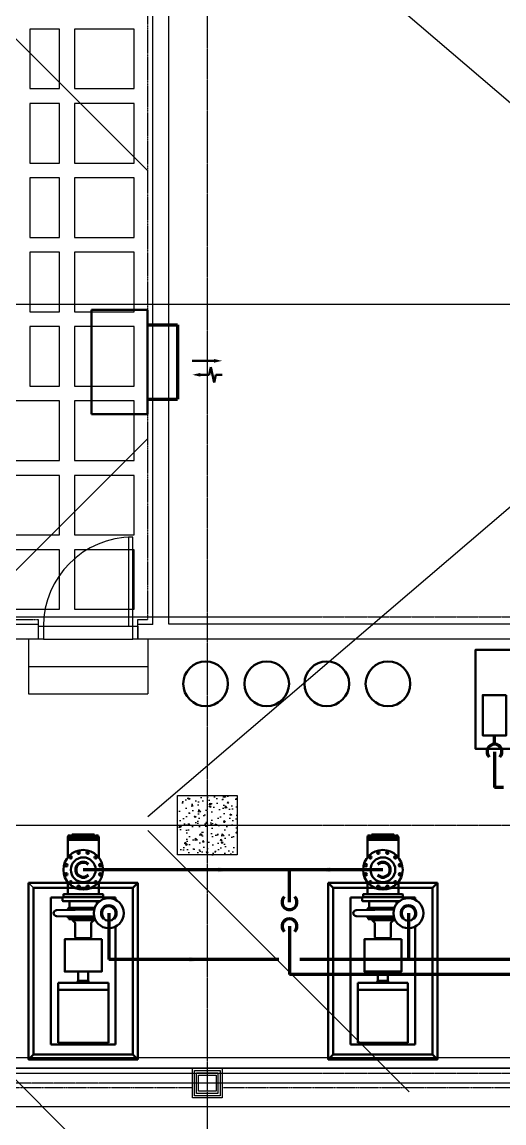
# Model space of a CAD drawing. Header units: inches. Extents: x 2704 to 6134, y 5265 to 7121.
# Drawn here: x 4524.3 to 4718.6, y 5669.9 to 6114 of the extents above; entities that cross this region are included whole.
import ezdxf

# ---------------------------------------------------------------- set-up
doc = ezdxf.new("R2010")
doc.units = ezdxf.units.IN
doc.header["$MEASUREMENT"] = 0
doc.linetypes.add('CENTER2', pattern=[1.125, 0.75, -0.125, 0.125, -0.125])
doc.linetypes.add('HIDDEN2', pattern=[0.1875, 0.125, -0.0625])
doc.layers.get('0').update_dxf_attribs({"linetype": 'CONTINUOUS'})
for name, color, linetype in [('A_0_BLDGRD', 66, 'CENTER2'), ('A_1-9_COL', 7, 'CONTINUOUS'), ('A_1-9_CW_H', 6, 'CONTINUOUS'), ('A_9_DR_PLN', 1, 'CONTINUOUS'), ('A_9_SCREEN WALL', 32, 'CONTINUOUS'), ('A_9_WALL', 31, 'CONTINUOUS'), ('A_MS_FINE', 1, 'CONTINUOUS'), ('A_MS_PAVERS', 1, 'CONTINUOUS'), ('A_MS_SLOPE_H', 3, 'CONTINUOUS'), ('A_MS_SLOPE_V', 1, 'CONTINUOUS'), ('columns', 2, 'CONTINUOUS')]:
    doc.layers.add(name, color=color, linetype=linetype)
for name, color, linetype, lineweight in [('M-Hvac-Eqpm', 34, 'CONTINUOUS', 50), ('M-Hvac-Retn', 30, 'CONTINUOUS', 70), ('M-Refg-Pipe', 9, 'CONTINUOUS', 70)]:
    doc.layers.add(name, color=color, linetype=linetype, lineweight=lineweight)

# ---------------------------------------------------------------- blocks, each defined once
blk = doc.blocks.new('COL_1-9_24X24')
at = {"layer": 'A_1-9_CW_H'}
h = blk.add_hatch(dxfattribs=at)
h.set_pattern_fill('AR-CONC,_I', color=256, style=2)
h.set_pattern_definition([(130, (6180, -6718.462), (-7.172602, -0.6275213), [0.75, -8.25]), (185, (6180, -6718.462), (1.3875133, 7.5219213), [0.6, -6.6]), (79.5486, (6179.402, -6718.5144), (-5.785094, 6.8943954), [0.637402, -7.011421]), (133.8158, (6180, -6716.462), (-10.6724105, -1.65519), [1.125, -12.375]), (83.3644, (6179.111, -6716.6), (-9.346627, 9.741179), [0.956103, -10.51713]), (188.8158, (6180, -6716.462), (-9.34662, 9.741186), [0.9, -9.9]), (159, (6179, -6716.962), (-5.9690705, -4.026189), [0.75, -8.25]), (214, (6179, -6716.962), (-2.4331533, 7.2515005), [0.6, -6.6]), (108.5486, (6178.5026, -6717.2976), (-8.4022263, 3.225305), [0.637402, -7.011421]), (142.5, (6180, -6718.462), (-0.12159855, 3.32893854), [0, -6.52, 0, -6.7, 0, -6.625]), (172.5, (6180, -6718.462), (-2.6306954, 3.9441171), [0, -3.82, 0, -6.37, 0, -2.525]), (212.5, (6182.23, -6718.462), (-5.3382244, -0.2255487), [0, -2.5, 0, -7.8, 0, -10.35]), (222.5, (6183.23, -6718.462), (-5.8318617, 1.0010498), [0, -3.25, 0, -5.18, 0, -7.35])])
h.paths.add_polyline_path([(12, -12), (-12, -12), (-12, 12), (12, 12)])
at = {"layer": 'A_1-9_COL'}
blk.add_lwpolyline([(12, -12), (-12, -12), (-12, 12), (12, 12)], close=True, dxfattribs=at)
blk = doc.blocks.new('ARROWR')
for p, q in [((0.281, 0), (0.135, 0)), ((0.281, 0), (0.31, -0.129)), ((0.367, 0.129), (0.31, -0.129)), ((0.396, 0), (0.367, 0.129)), ((0.5, 0), (0.396, 0))]:
    blk.add_line(p, q)
blk.add_solid([(0.135, 0.031), (0.135, -0.031), (0, 0)])
blk = doc.blocks.new('ARROWS')
blk.add_line((0, 0), (0.365, 0))
blk.add_solid([(0.365, 0.031), (0.365, -0.031), (0.5, 0)])
blk = doc.blocks.new('GDIMARR')
blk.add_solid([(-1, 0.167), (-1, -0.167), (0, 0)])

msp = doc.modelspace()

# ---------------------------------------------------------------- linework, layer by layer
msp.add_line((4529, 5764.7683747), (4527, 5766.7683747))
at = {"layer": 'A_0_BLDGRD'}
for p, q in [((4599, 6670), (4599, 5330)), ((3155, 5874), (5683, 5874)), ((3155, 5790), (5683, 5790)), ((3155, 5690), (5711, 5690))]:
    msp.add_line(p, q, dxfattribs=at)
at = {"layer": 'A_9_DR_PLN'}
for points in [[(4569, 5906.25), (4567.25, 5906.25), (4567.25, 5870.25), (4569, 5870.25)], [(4533, 5865), (4531, 5865), (4531, 5870.25), (4533, 5870.25)], [(4571, 5865), (4569, 5865), (4569, 5870.25), (4571, 5870.25)]]:
    msp.add_lwpolyline(points, close=True, dxfattribs=at)
msp.add_arc((4569, 5870.25), 36, 90, 180, dxfattribs=at)
at = {"layer": 'A_9_SCREEN WALL', "linetype": 'HIDDEN2'}
for p, q in [((4531, 5871), (4531, 5873)), ((4571, 5871), (4571, 5873))]:
    msp.add_line(p, q, dxfattribs=at)
at = {"layer": 'A_9_SCREEN WALL', "color": 66, "linetype": 'CENTER2'}
msp.add_line((5692.2093789, 5686), (4233.8817138, 5686), dxfattribs=at)
at = {"layer": 'A_9_SCREEN WALL', "color": 2, "linetype": 'HIDDEN2'}
for p, q in [((4593, 5684.0029885), (4425, 5684.0029885)), ((4773, 5684.0029885), (4605, 5684.0029885))]:
    msp.add_line(p, q, dxfattribs=at)
at = {"layer": 'A_9_SCREEN WALL'}
msp.add_line((5049.25, 5676.375), (4491.5, 5676.375), dxfattribs=at)
at = {"layer": 'A_9_SCREEN WALL', "linetype": 'HIDDEN2'}
for points in [[(4571, 5873), (4575, 5873), (4575, 6252.5)], [(4483, 5695.0029885), (4483, 5873), (4531, 5873)]]:
    msp.add_lwpolyline(points, dxfattribs=at)
at = {"layer": 'A_9_SCREEN WALL'}
msp.add_lwpolyline([(5057.75, 5692.0029885), (4493, 5692.0029885)], dxfattribs=at)
at = {"layer": 'A_9_SCREEN WALL', "color": 2}
for points in [[(4593, 5692.0029885), (4605, 5692.0029885), (4605, 5679.9970115), (4593, 5679.9970115)], [(4593.8817138, 5691.0473235), (4604.2093789, 5691.0473235), (4604.2093789, 5680.8455662), (4593.8817138, 5680.8455662)]]:
    msp.add_lwpolyline(points, close=True, dxfattribs=at)
at = {"layer": 'A_9_WALL'}
for p, q in [((4577, 5871), (4577, 6252.5)), ((4583.53, 5871.125), (4583.53, 6128.875)), ((4531, 5871), (4485, 5871)), ((4531, 5865), (4531, 5871)), ((4577, 5871), (4571, 5871)), ((4571, 5865), (4571, 5871)), ((4759, 5871.125), (4583.53, 5871.125)), ((4531, 5865), (4491, 5865)), ((4759, 5865), (4571, 5865)), ((5049.25, 5696.1279885), (4491, 5696.1279885)), ((4485, 5692.0029885), (5055.75, 5692.0029885))]:
    msp.add_line(p, q, dxfattribs=at)
at = {"layer": 'A_MS_FINE', "color": 3}
for p, q in [((4533, 5870.25), (4569, 5870.25)), ((4533, 5865), (4569, 5865))]:
    msp.add_line(p, q, dxfattribs=at)
at = {"layer": 'A_MS_FINE'}
for p, q in [((4527, 5865), (4527, 5843)), ((4575, 5865), (4575, 5843)), ((4527, 5854), (4575, 5854)), ((4527, 5843), (4575, 5843))]:
    msp.add_line(p, q, dxfattribs=at)
at = {"layer": 'A_MS_PAVERS'}
for points in [[(4539.5, 6111.125), (4527.5, 6111.125), (4527.5, 6087.125), (4539.5, 6087.125)], [(4569.5, 6111.125), (4545.5, 6111.125), (4545.5, 6087.125), (4569.5, 6087.125)], [(4539.5, 6081.125), (4527.5, 6081.125), (4527.5, 6057.125), (4539.5, 6057.125)], [(4569.5, 6081.125), (4545.5, 6081.125), (4545.5, 6057.125), (4569.5, 6057.125)], [(4539.5, 6051.125), (4527.5, 6051.125), (4527.5, 6027.125), (4539.5, 6027.125)], [(4569.5, 6051.125), (4545.5, 6051.125), (4545.5, 6027.125), (4569.5, 6027.125)], [(4539.5, 6021.125), (4527.5, 6021.125), (4527.5, 5997.125), (4539.5, 5997.125)], [(4569.5, 6021.125), (4545.5, 6021.125), (4545.5, 5997.125), (4569.5, 5997.125)], [(4539.5, 5991.125), (4527.5, 5991.125), (4527.5, 5967.125), (4539.5, 5967.125)], [(4569.5, 5991.125), (4545.5, 5991.125), (4545.5, 5967.125), (4569.5, 5967.125)], [(4539.5, 5961.125), (4515.5, 5961.125), (4515.5, 5937.125), (4539.5, 5937.125)], [(4569.5, 5961.125), (4545.5, 5961.125), (4545.5, 5937.125), (4569.5, 5937.125)], [(4539.5, 5931.125), (4515.5, 5931.125), (4515.5, 5907.125), (4539.5, 5907.125)], [(4569.5, 5931.125), (4545.5, 5931.125), (4545.5, 5907.125), (4569.5, 5907.125)], [(4539.5, 5901.125), (4515.5, 5901.125), (4515.5, 5877.125), (4539.5, 5877.125)], [(4569.5, 5901.125), (4545.5, 5901.125), (4545.5, 5877.125), (4569.5, 5877.125)]]:
    msp.add_lwpolyline(points, close=True, dxfattribs=at)
at = {"layer": 'A_MS_SLOPE_H'}
for p, q in [((4575, 6000), (3142, 6000)), ((5687.5013528, 6000), (4575, 6000))]:
    msp.add_line(p, q, dxfattribs=at)
at = {"layer": 'A_MS_SLOPE_V'}
for p, q in [((4575, 6206.4524567), (4816.375, 6000)), ((4575, 6054), (4437, 6192)), ((4575, 5793.5475433), (4816.375, 6000)), ((4575, 5946), (4437, 5808)), ((4575, 5787.883588), (4680.383588, 5682.5)), ((4816.375, 5392.625), (4437, 5772))]:
    msp.add_line(p, q, dxfattribs=at)
at = {"layer": 'columns'}
for points in [[(4594.6086125, 5690.0823612), (4603.3171626, 5690.0823612), (4603.3171626, 5681.8263843), (4594.6086125, 5681.8263843)], [(4595.4903263, 5689.1266963), (4602.5265416, 5689.1266963), (4602.5265416, 5682.674939), (4595.4903263, 5682.674939)]]:
    msp.add_lwpolyline(points, close=True, dxfattribs=at)
at = {"layer": 'M-Hvac-Eqpm'}
for p, q in [((4574.857056, 5997.8622781), (4552.357056, 5997.8622781)), ((4552.357056, 5997.8622781), (4552.357056, 5955.8622781)), ((4574.857056, 5997.8622781), (4574.857056, 5955.8622781)), ((4574.857056, 5955.8622781), (4552.357056, 5955.8622781)), ((4542.7496365, 5777.0116659), (4542.7496365, 5785.3183748)), ((4555.2503635, 5784.8187081), (4542.7496365, 5784.8187081)), ((4542.7496365, 5784.0688273), (4555.2503635, 5784.0688273)), ((4542.9958548, 5785.5683748), (4542.9958548, 5785.8308747)), ((4555.0003635, 5785.5683748), (4542.9996365, 5785.5683748)), ((4543.0968911, 5785.8892081), (4543.7031089, 5785.8892081)), ((4543.1979274, 5785.5683748), (4543.1979274, 5785.8308747)), ((4543.6020726, 5785.5683748), (4543.6020726, 5785.8308747)), ((4543.8041452, 5785.5683748), (4543.8041452, 5785.8308747)), ((4544.5541667, 5786.0509015), (4544.5541667, 5786.2100414)), ((4544.6125, 5786.2683747), (4553.3291666, 5786.2683747)), ((4553.383641, 5786.2244433), (4553.3435685, 5786.2645158)), ((4553.3875, 5786.0509015), (4553.3875, 5786.2100414)), ((4554.1958548, 5785.5683748), (4554.1958548, 5785.8308747)), ((4554.9031089, 5785.8892081), (4554.2968911, 5785.8892081)), ((4554.3979274, 5785.5683748), (4554.3979274, 5785.8308747)), ((4554.8020726, 5785.5683748), (4554.8020726, 5785.8308747)), ((4555.0041452, 5785.5683748), (4555.0041452, 5785.8308747)), ((4555.2503635, 5777.0116659), (4555.2503635, 5785.3183748)), ((4663.5070964, 5777.0116659), (4663.5070964, 5785.3183748)), ((4676.0078233, 5784.8187081), (4663.5070964, 5784.8187081)), ((4663.5070964, 5784.0688273), (4676.0078233, 5784.0688273)), ((4663.7533147, 5785.5683748), (4663.7533147, 5785.8308747)), ((4675.7578233, 5785.5683748), (4663.7570964, 5785.5683748)), ((4663.854351, 5785.8892081), (4664.4605687, 5785.8892081)), ((4663.9553873, 5785.5683748), (4663.9553873, 5785.8308747)), ((4664.3595324, 5785.5683748), (4664.3595324, 5785.8308747)), ((4664.561605, 5785.5683748), (4664.561605, 5785.8308747)), ((4665.3116266, 5786.0509015), (4665.3116266, 5786.2100414)), ((4665.3699599, 5786.2683747), (4674.0866265, 5786.2683747)), ((4674.1411008, 5786.2244433), (4674.1010284, 5786.2645158)), ((4674.1449598, 5786.0509015), (4674.1449598, 5786.2100414)), ((4674.9533147, 5785.5683748), (4674.9533147, 5785.8308747)), ((4675.6605687, 5785.8892081), (4675.054351, 5785.8892081)), ((4675.1553873, 5785.5683748), (4675.1553873, 5785.8308747)), ((4675.5595324, 5785.5683748), (4675.5595324, 5785.8308747)), ((4675.761605, 5785.5683748), (4675.761605, 5785.8308747)), ((4676.0078233, 5777.0116659), (4676.0078233, 5785.3183748)), ((4542.7496365, 5762.4558747), (4542.7496365, 5767.0250836)), ((4555.2503635, 5762.4558747), (4555.2503635, 5767.0250836)), ((4663.5070964, 5762.4558747), (4663.5070964, 5767.0250836)), ((4676.0078233, 5762.4558747), (4676.0078233, 5767.0250836)), ((4536, 5760.7683747), (4536, 5701.5183747)), ((4536, 5760.7683747), (4540.625, 5760.7683747)), ((4557.375, 5761.0183747), (4540.625, 5761.0183747)), ((4540.625, 5761.0183747), (4540.625, 5759.6433747)), ((4541, 5761.0183747), (4541, 5762.0888747)), ((4557, 5761.0183747), (4541, 5761.0183747)), ((4556.883, 5762.2058747), (4541.117, 5762.2058747)), ((4557, 5761.0183747), (4557, 5762.0888747)), ((4557.375, 5761.0183747), (4557.375, 5760.2629374)), ((4557.375, 5760.7683747), (4562, 5760.7683747)), ((4562, 5760.7683747), (4562, 5759.952641)), ((4656.7574598, 5760.7683747), (4656.7574598, 5701.5183747)), ((4656.7574598, 5760.7683747), (4661.3824598, 5760.7683747)), ((4678.1324598, 5761.0183747), (4661.3824598, 5761.0183747)), ((4661.3824598, 5761.0183747), (4661.3824598, 5759.6433747)), ((4661.7574598, 5761.0183747), (4661.7574598, 5762.0888747)), ((4677.7574598, 5761.0183747), (4661.7574598, 5761.0183747)), ((4677.6404598, 5762.2058747), (4661.8744598, 5762.2058747)), ((4677.7574598, 5761.0183747), (4677.7574598, 5762.0888747)), ((4678.1324598, 5761.0183747), (4678.1324598, 5760.2629374)), ((4678.1324598, 5760.7683747), (4682.7574598, 5760.7683747)), ((4682.7574598, 5760.7683747), (4682.7574598, 5759.952641)), ((4553.4161362, 5755.9279138), (4538.2443044, 5755.6893747)), ((4540.875, 5759.3933747), (4555.7085742, 5759.3933747)), ((4542.8582585, 5756.2199659), (4542.8582585, 5756.1028107)), ((4542.8582585, 5756.1028107), (4542.8582585, 5755.7891296)), ((4553.6635739, 5756.7191792), (4543.3739501, 5756.7191792)), ((4543.5, 5759.3933747), (4543.5, 5756.7191792)), ((4554.5, 5759.3933747), (4554.5, 5758.205345)), ((4674.1735961, 5755.9279138), (4659.0017642, 5755.6893747)), ((4661.6324598, 5759.3933747), (4676.466034, 5759.3933747)), ((4663.6157183, 5756.2199659), (4663.6157183, 5756.1028107)), ((4663.6157183, 5756.1028107), (4663.6157183, 5755.7891296)), ((4674.4210338, 5756.7191792), (4664.1314099, 5756.7191792)), ((4664.2574598, 5759.3933747), (4664.2574598, 5756.7191792)), ((4675.2574598, 5759.3933747), (4675.2574598, 5758.205345)), ((4553.4161581, 5753.1087442), (4538.2443044, 5753.3473747)), ((4542.8582585, 5753.2476198), (4542.8582585, 5752.6810112)), ((4542.8582585, 5752.6810112), (4553.5351302, 5752.6810112)), ((4543.1451852, 5752.6810112), (4543.1451852, 5752.0587262)), ((4553.6382612, 5752.3836802), (4543.1451852, 5752.3836802)), ((4553.7713778, 5752.0587262), (4543.1451852, 5752.0587262)), ((4553.2538508, 5751.6837262), (4544.7066676, 5751.6837262)), ((4553.2538508, 5751.6837262), (4544.7461492, 5751.6837262)), ((4674.1736179, 5753.1087442), (4659.0017642, 5753.3473747)), ((4663.6157183, 5753.2476198), (4663.6157183, 5752.6810112)), ((4663.6157183, 5752.6810112), (4674.2925901, 5752.6810112)), ((4663.902645, 5752.6810112), (4663.902645, 5752.0587262)), ((4674.3957211, 5752.3836802), (4663.902645, 5752.3836802)), ((4674.5288376, 5752.0587262), (4663.902645, 5752.0587262)), ((4674.0113107, 5751.6837262), (4665.4641275, 5751.6837262)), ((4674.0113107, 5751.6837262), (4665.503609, 5751.6837262)), ((4562, 5749.0841085), (4562, 5701.5183747)), ((4682.7574598, 5749.0841085), (4682.7574598, 5701.5183747)), ((4538.875, 5702.1433747), (4538.875, 5726.3933747)), ((4559.125, 5726.3933747), (4538.875, 5726.3933747)), ((4559.125, 5702.1433747), (4559.125, 5726.3933747)), ((4659.6324598, 5702.1433747), (4659.6324598, 5726.3933747)), ((4679.8824598, 5726.3933747), (4659.6324598, 5726.3933747)), ((4679.8824598, 5702.1433747), (4679.8824598, 5726.3933747)), ((4559.125, 5723.6433747), (4538.875, 5723.6433747)), ((4679.8824598, 5723.6433747), (4659.6324598, 5723.6433747)), ((4536, 5701.5183747), (4562, 5701.5183747)), ((4559.125, 5702.1433747), (4538.875, 5702.1433747)), ((4656.7574598, 5701.5183747), (4682.7574598, 5701.5183747)), ((4679.8824598, 5702.1433747), (4659.6324598, 5702.1433747))]:
    msp.add_line(p, q, dxfattribs=at)
at = {"layer": 'M-Hvac-Eqpm', "color": 8}
for p, q in [((4571, 5766.7683747), (4527, 5766.7683747)), ((4569, 5764.7683747), (4529, 5764.7683747)), ((4571, 5766.7683747), (4569, 5764.7683747)), ((4649.7574598, 5764.7683747), (4647.7574598, 5766.7683747)), ((4691.7574598, 5766.7683747), (4647.7574598, 5766.7683747)), ((4689.7574598, 5764.7683747), (4649.7574598, 5764.7683747)), ((4691.7574598, 5766.7683747), (4689.7574598, 5764.7683747)), ((4529, 5697.5183747), (4527, 5695.5183747)), ((4571, 5695.5183747), (4569, 5697.5183747)), ((4649.7574598, 5697.5183747), (4647.7574598, 5695.5183747)), ((4691.7574598, 5695.5183747), (4689.7574598, 5697.5183747))]:
    msp.add_line(p, q, dxfattribs=at)
at = {"layer": 'M-Hvac-Eqpm'}
for points in [[(4731.1178631, 5820.7911523), (4731.1178631, 5860.7911523), (4707.1178631, 5860.7911523), (4707.1178631, 5820.7911523)], [(4719.4995351, 5842.4974071), (4710.0240826, 5842.4974071), (4710.0240826, 5826.2029877), (4719.4995351, 5826.2029877)], [(4556.4507127, 5744.0183747), (4541.5492873, 5744.0183747), (4541.5492873, 5730.9483747), (4556.4507127, 5730.9483747)], [(4677.2081725, 5744.0183747), (4662.3067472, 5744.0183747), (4662.3067472, 5730.9483747), (4677.2081725, 5730.9483747)]]:
    msp.add_lwpolyline(points, close=True, dxfattribs=at)
at = {"layer": 'M-Hvac-Eqpm', "color": 8}
for points in [[(4571, 5766.7683747), (4571, 5695.5183747), (4527, 5695.5183747), (4527, 5766.7683747)], [(4569, 5764.7683747), (4569, 5697.5183747), (4529, 5697.5183747), (4529, 5764.7683747)], [(4691.7574598, 5766.7683747), (4691.7574598, 5695.5183747), (4647.7574598, 5695.5183747), (4647.7574598, 5766.7683747)], [(4689.7574598, 5764.7683747), (4689.7574598, 5697.5183747), (4649.7574598, 5697.5183747), (4649.7574598, 5764.7683747)]]:
    msp.add_lwpolyline(points, dxfattribs=at)
at = {"layer": 'M-Hvac-Eqpm'}
for points in [[(4544.7066676, 5752.0587262), (4544.7066676, 5751.6837262), (4545.5871992, 5750.8031946, -0.1989123674), (4545.7336458, 5750.4496412), (4545.7336458, 5744.8933747, 0.4142135624), (4546.2336458, 5744.3933747), (4551.7268726, 5744.3933747, 0.4142135624), (4552.2268726, 5744.8933747), (4552.2268726, 5750.4496412, -0.1989123674), (4552.3733192, 5750.8031946), (4553.2538508, 5751.6837262), (4553.2538508, 5752.0587262)], [(4665.4641275, 5752.0587262), (4665.4641275, 5751.6837262), (4666.344659, 5750.8031946, -0.1989123674), (4666.4911056, 5750.4496412), (4666.4911056, 5744.8933747, 0.4142135624), (4666.9911056, 5744.3933747), (4672.4843325, 5744.3933747, 0.4142135624), (4672.9843325, 5744.8933747), (4672.9843325, 5750.4496412, -0.1989123674), (4673.1307791, 5750.8031946), (4674.0113107, 5751.6837262), (4674.0113107, 5752.0587262)], [(4551, 5744.3933747, 0.4142135624), (4550.8125, 5744.2058747, -0.4142135624), (4550.625, 5744.0183747), (4547.375, 5744.0183747, -0.4142135624), (4547.1875, 5744.2058747, 0.4142135624), (4547, 5744.3933747)], [(4671.7574598, 5744.3933747, 0.4142135624), (4671.5699598, 5744.2058747, -0.4142135624), (4671.3824598, 5744.0183747), (4668.1324598, 5744.0183747, -0.4142135624), (4667.9449598, 5744.2058747, 0.4142135624), (4667.7574598, 5744.3933747)], [(4546.63, 5726.3933747), (4546.63, 5726.7058747, -0.4142135624), (4546.8175, 5726.8933747), (4551.1825, 5726.8933747, -0.4142135624), (4551.37, 5726.7058747), (4551.37, 5726.3933747)], [(4667.3874598, 5726.3933747), (4667.3874598, 5726.7058747, -0.4142135624), (4667.5749598, 5726.8933747), (4671.9399598, 5726.8933747, -0.4142135624), (4672.1274598, 5726.7058747), (4672.1274598, 5726.3933747)]]:
    msp.add_lwpolyline(points, format="xyb", dxfattribs=at)
for points in [[(4546.94, 5730.9483747), (4546.94, 5727.2733747)], [(4551.06, 5727.2733747), (4551.06, 5730.9483747)], [(4667.6974598, 5730.9483747), (4667.6974598, 5727.2733747)], [(4671.8174598, 5727.2733747), (4671.8174598, 5730.9483747)], [(4551.1225, 5726.8933747), (4551.1225, 5727.2733747), (4546.8775, 5727.2733747), (4546.8775, 5726.8933747)], [(4671.8799598, 5726.8933747), (4671.8799598, 5727.2733747), (4667.6349598, 5727.2733747), (4667.6349598, 5726.8933747)]]:
    msp.add_lwpolyline(points, dxfattribs=at)
for centre, radius in [((4598.3050768, 5847.0298039), 9), ((4622.9634591, 5847.0298039), 9), ((4647.1651976, 5847.0298039), 9), ((4671.8235799, 5847.0298039), 9), ((4549, 5772.0183747), 8), ((4547.1559143, 5778.9005962), 0.5), ((4550.8440857, 5778.9005962), 0.5), ((4669.7574598, 5772.0183747), 8), ((4667.9133741, 5778.9005962), 0.5), ((4671.6015455, 5778.9005962), 0.5), ((4542.1177785, 5773.8624604), 0.5), ((4543.9618642, 5777.0565105), 0.5), ((4549, 5772.0183747), 5), ((4554.0381358, 5777.0565105), 0.5), ((4555.8822215, 5773.8624604), 0.5), ((4662.8752383, 5773.8624604), 0.5), ((4664.719324, 5777.0565105), 0.5), ((4669.7574598, 5772.0183747), 5), ((4674.7955957, 5777.0565105), 0.5), ((4676.6396814, 5773.8624604), 0.5), ((4542.1177785, 5770.174289), 0.5), ((4555.8822215, 5770.174289), 0.5), ((4662.8752383, 5770.174289), 0.5), ((4676.6396814, 5770.174289), 0.5), ((4543.9618642, 5766.9802389), 0.5), ((4547.1559143, 5765.1361532), 0.5), ((4550.8440857, 5765.1361532), 0.5), ((4554.0381358, 5766.9802389), 0.5), ((4664.719324, 5766.9802389), 0.5), ((4667.9133741, 5765.1361532), 0.5), ((4671.6015455, 5765.1361532), 0.5), ((4674.7955957, 5766.9802389), 0.5), ((4559.3125, 5754.5183747), 6.0625), ((4680.0699598, 5754.5183747), 6.0625), ((4559.3125, 5754.5183747), 3), ((4680.0699598, 5754.5183747), 3)]:
    msp.add_circle(centre, radius, dxfattribs=at)
for centre, radius, start, end in [((4542.9996365, 5785.3183748), 0.25, 90, 180), ((4543.0968911, 5785.7725414), 0.1166667, 30, 150), ((4543.4, 5785.5100414), 0.3791667, 57.795772496, 122.204227504), ((4543.7031089, 5785.7725414), 0.1166667, 30, 150), ((4543.6600892, 5786.1517081), 0.5833333, 270, 307.523513202), ((4545.7208333, 5783.4683748), 2.7999999, 115.376933472, 127.523513202), ((4544.4958334, 5786.0509015), 0.0583333, 295.376932753, 0.000004154), ((4544.6125, 5786.2100414), 0.0583333, 90, 180), ((4553.3291666, 5786.2100414), 0.0583333, 0, 90), ((4553.4458333, 5786.0509015), 0.0583333, 179.999995846, 244.623067247), ((4552.2208333, 5783.4683748), 2.7999999, 52.476486798, 64.623066528), ((4554.2815775, 5786.1517081), 0.5833333, 232.476486798, 270), ((4554.2968911, 5785.7725414), 0.1166667, 30, 150), ((4554.6, 5785.5100414), 0.3791667, 57.795772496, 122.204227504), ((4554.9031089, 5785.7725414), 0.1166667, 30, 150), ((4555.0003635, 5785.3183748), 0.25, 0, 90), ((4663.7570964, 5785.3183748), 0.25, 90, 180), ((4663.854351, 5785.7725414), 0.1166667, 30, 150), ((4664.1574598, 5785.5100414), 0.3791667, 57.795772496, 122.204227504), ((4664.4605687, 5785.7725414), 0.1166667, 30, 150), ((4664.417549, 5786.1517081), 0.5833333, 270, 307.523513202), ((4666.4782932, 5783.4683748), 2.7999999, 115.376933472, 127.523513202), ((4665.2532932, 5786.0509015), 0.0583333, 295.376932753, 0.000004154), ((4665.3699599, 5786.2100414), 0.0583333, 90, 180), ((4674.0866265, 5786.2100414), 0.0583333, 0, 90), ((4674.2032931, 5786.0509015), 0.0583333, 179.999995846, 244.623067247), ((4672.9782932, 5783.4683748), 2.7999999, 52.476486798, 64.623066528), ((4675.0390373, 5786.1517081), 0.5833333, 232.476486798, 270), ((4675.054351, 5785.7725414), 0.1166667, 30, 150), ((4675.3574598, 5785.5100414), 0.3791667, 57.795772496, 122.204227504), ((4675.6605687, 5785.7725414), 0.1166667, 30, 150), ((4675.7578233, 5785.3183748), 0.25, 0, 90), ((4541.117, 5762.0888747), 0.117, 90, 180), ((4542.4996365, 5762.4558747), 0.25, 270, 0), ((4555.5003635, 5762.4558747), 0.25, 180, 270), ((4556.883, 5762.0888747), 0.117, 0, 90), ((4661.8744598, 5762.0888747), 0.117, 90, 180), ((4663.2570964, 5762.4558747), 0.25, 270, 0), ((4676.2578233, 5762.4558747), 0.25, 180, 270), ((4677.6404598, 5762.0888747), 0.117, 0, 90), ((4540.875, 5759.6433747), 0.25, 180, 270), ((4543.357735, 5756.2199659), 0.4994765, 88.139617625, 180), ((4661.6324598, 5759.6433747), 0.25, 180, 270), ((4664.1151949, 5756.2199659), 0.4994765, 88.139617625, 180), ((4538.2443044, 5754.5183747), 1.171, 90, 270), ((4659.0017642, 5754.5183747), 1.171, 90, 270)]:
    msp.add_arc(centre, radius, start, end, dxfattribs=at)
at = {"layer": 'M-Hvac-Retn'}
for p, q in [((4574.857056, 5991.8622781), (4587.0429431, 5991.8622781)), ((4587.0429431, 5991.8622781), (4587.0429431, 5961.8622781)), ((4574.857056, 5961.8622781), (4587.0429431, 5961.8622781))]:
    msp.add_line(p, q, dxfattribs=at)
at = {"layer": 'M-Refg-Pipe'}
for p, q in [((4714.7618088, 5822.6521514), (4714.7618088, 5826.2029877)), ((4714.7618088, 5819.6521514), (4714.7618088, 5805.2250067)), ((4718.3990212, 5805.2250067), (4714.7618088, 5805.2250067)), ((4669.7574598, 5772.0183747), (4549, 5772.0183747)), ((4632.1310958, 5758.9478384), (4632.1310958, 5772.0183747)), ((4559.3125, 5754.5183747), (4559.3125, 5735.8240928)), ((4680.0699598, 5754.5183747), (4680.0699598, 5735.8240928)), ((4632.1310958, 5749.2744604), (4632.1310958, 5729.8240928)), ((4627.8345842, 5735.8240928), (4559.3125, 5735.8240928)), ((4839.6914542, 5735.8240928), (4636.3399425, 5735.8240928)), ((4839.6914542, 5729.8240928), (4632.1310958, 5729.8240928))]:
    msp.add_line(p, q, dxfattribs=at)
for centre, start, end in [((4714.7618088, 5819.6521514), 315, 225), ((4549, 5772.0183747), 45, 315), ((4669.7574598, 5772.0183747), 225, 135), ((4632.1310958, 5758.9478384), 135, 45), ((4559.3125, 5754.5183747), 315, 225), ((4680.0699598, 5754.5183747), 315, 225), ((4632.1310958, 5749.2744604), 315, 225)]:
    msp.add_arc(centre, 3, start, end, dxfattribs=at)

# ---------------------------------------------------------------- block references
msp.add_blockref('COL_1-9_24X24', (4599, 5790))
at = {"layer": 'M-Hvac-Eqpm', "xscale": -24, "yscale": 24, "zscale": 24, "rotation": 180}
for name, p in [('ARROWS', (4592.9707482, 5977.3208158)), ('ARROWR', (4592.9707482, 5971.6947019))]:
    msp.add_blockref(name, p, dxfattribs=at)
at = {"layer": 'M-Refg-Pipe', "yscale": 6, "zscale": 6}
for p, xscale in [((4609.3107705, 5772.0183747), 6), ((4642.6234374, 5772.0183747), -6), ((4597.8150783, 5735.8240928), 6)]:
    msp.add_blockref('GDIMARR', p, dxfattribs=dict(at, xscale=xscale))

doc.saveas('drawing.dxf')
